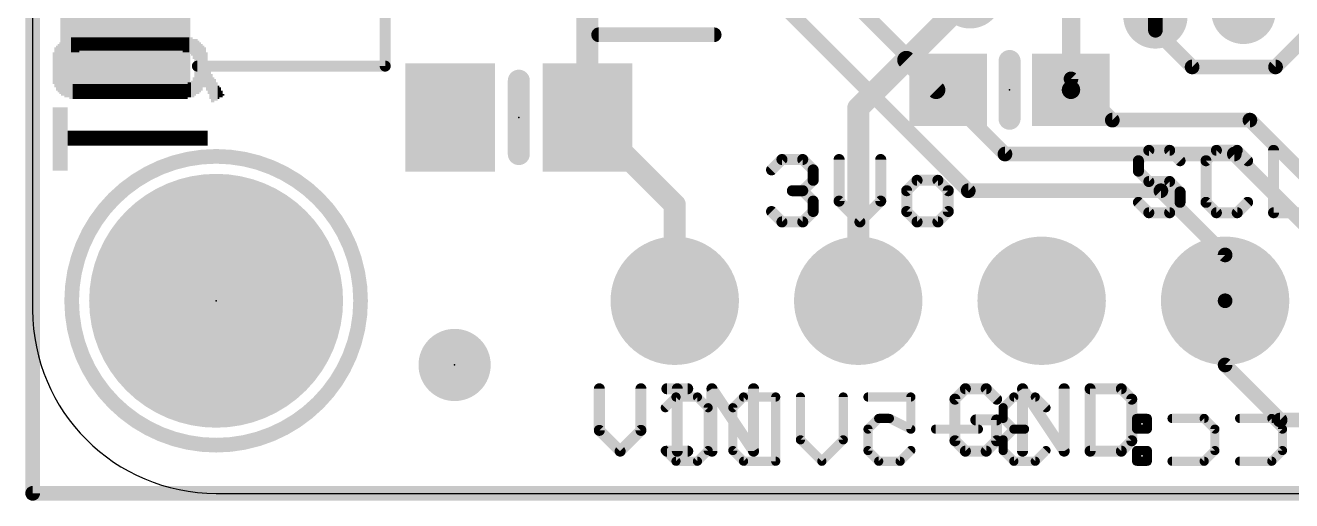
# Model space of a CAD drawing. Extents: x -0.1 to 33.1, y -0.2 to 19.1.
# Drawn here: x -0.1 to 17.43, y -0.23 to 6.35 of the extents above; entities that cross this region are included whole.
import ezdxf

# ---------------------------------------------------------------- set-up
doc = ezdxf.new("R2010")
doc.units = 0
for name, color, linetype in [('1', 12, 'CONTINUOUS'), ('16', 132, 'CONTINUOUS'), ('17', 110, 'CONTINUOUS'), ('18', 110, 'CONTINUOUS'), ('20', 53, 'CONTINUOUS'), ('21', 40, 'CONTINUOUS'), ('22', 6, 'CONTINUOUS'), ('23', 40, 'CONTINUOUS')]:
    doc.layers.add(name, color=color, linetype=linetype)

# ---------------------------------------------------------------- blocks, each defined once
blk = doc.blocks.new('RECT')
blk.add_solid([(-0.5, -0.5), (0.5, -0.5), (-0.5, 0.5), (0.5, 0.5)])
blk = doc.blocks.new('PIE')
at = {"const_width": 0.5}
blk.add_lwpolyline([(0, -0.25, 1), (0, 0.25, 1), (0, -0.25)], format="xyb", dxfattribs=at)
blk = doc.blocks.new('ROUNDP')
at = {"const_width": 0.5}
blk.add_lwpolyline([(0, -0.25, 1), (0, 0.25, 1), (0, -0.25)], format="xyb", dxfattribs=at)
blk = doc.blocks.new('ROUNDV')
at = {"const_width": 0.5}
blk.add_lwpolyline([(0, -0.25, 1), (0, 0.25, 1), (0, -0.25)], format="xyb", dxfattribs=at)

msp = doc.modelspace()

# ---------------------------------------------------------------- linework, layer by layer
at = {"layer": '1'}
for points, const_width in [([(1.281, 10.414), (1.281, 6.09)], 0.3048), ([(0, -0.127), (0, 8.509)], 0.2032), ([(12.9785, 6.7555), (12.0968, 5.8738)], 0.3048), ([(14.3765, 6.8835), (14.3765, 5.462)], 0.254), ([(7.681, 6.5789), (7.681, 5.08)], 0.3048), ([(12.0968, 5.8738), (11.43, 5.207)], 0.3048), ([(12.5095, 5.461), (12.0968, 5.8738)], 0.254), ([(12.6755, 5.461), (12.5095, 5.461)], 0.254), ([(14.3765, 5.462), (14.3755, 5.461)], 0.254), ([(11.43, 2.54), (11.43, 5.207)], 0.3048), ([(8.89, 3.871), (7.681, 5.08)], 0.3048), ([(8.89, 2.54), (8.89, 3.871)], 0.3048), ([(16.51, 2.54), (16.51, 1.651)], 0.2032), ([(16.51, 1.651), (17.272, 0.889)], 0.2032), ([(17.272, 0.889), (26.162, 0.889)], 0.2032), ([(33.02, -0.127), (0, -0.127)], 0.2032)]:
    msp.add_lwpolyline(points, dxfattribs=dict(at, const_width=const_width))
for points, const_width in [([(1.2048, 6.09, 1), (1.3572, 6.09)], 0.1524), ([(12.0429, 5.9276, 1), (12.1506, 5.8199)], 0.1524), ([(12.1506, 5.8199, 1), (12.0429, 5.9276)], 0.1524), ([(12.1417, 5.9187, 1), (12.0518, 5.8288)], 0.127), ([(12.5095, 5.5245, 1), (12.5095, 5.3975)], 0.127), ([(12.4646, 5.4161, 1), (12.5544, 5.5059)], 0.127), ([(12.6755, 5.3975, 1), (12.6755, 5.5245)], 0.127), ([(14.3306, 5.5059, 1), (14.4204, 5.4161)], 0.127), ([(14.313, 5.462, 1), (14.44, 5.462)], 0.127), ([(14.4214, 5.4171, 1), (14.3316, 5.5069)], 0.127), ([(11.5062, 5.207, 1), (11.3538, 5.207)], 0.1524), ([(11.3761, 5.2609, 1), (11.4839, 5.1531)], 0.1524), ([(7.7349, 5.1339, 1), (7.6271, 5.0261)], 0.1524), ([(7.6048, 5.08, 1), (7.7572, 5.08)], 0.1524), ([(8.9662, 3.871, 1), (8.8138, 3.871)], 0.1524), ([(8.8361, 3.8171, 1), (8.9439, 3.9249)], 0.1524), ([(16.5608, 2.54, 1), (16.4592, 2.54)], 0.1016), ([(8.8138, 2.54, 1), (8.9662, 2.54)], 0.1524), ([(11.3538, 2.54, 1), (11.5062, 2.54)], 0.1524), ([(16.5459, 1.6869, 1), (16.4741, 1.6151)], 0.1016), ([(16.4592, 1.651, 1), (16.5608, 1.651)], 0.1016), ([(17.272, 0.9398, 1), (17.272, 0.8382)], 0.1016), ([(17.2361, 0.8531, 1), (17.3079, 0.9249)], 0.1016), ([(0, -0.0762, 1), (0, -0.1778)], 0.1016), ([(-0.0508, -0.127, 1), (0.0508, -0.127)], 0.1016)]:
    msp.add_lwpolyline(points, format="xyb", dxfattribs=dict(at, const_width=const_width))
at = {"layer": '16', "const_width": 0.2032}
for points in [[(9.779, 8.255), (13.462, 4.572)], [(9.398, 7.62), (12.954, 4.064)], [(14.3765, 6.8835), (14.3765, 5.6135)], [(15.5449, 6.477), (15.5449, 6.2865)], [(15.5449, 6.2865), (16.0529, 5.7785)], [(17.2085, 5.7785), (17.653, 6.223)], [(16.0529, 5.7785), (17.2085, 5.7785)], [(14.948, 5.042), (14.3765, 5.6135)], [(16.853, 5.042), (14.948, 5.042)], [(17.958, 3.937), (16.853, 5.042)], [(13.462, 4.572), (16.637, 4.572)], [(16.637, 4.572), (18.669, 2.54)], [(12.954, 4.064), (15.621, 4.064)], [(15.621, 4.064), (16.51, 3.175)], [(16.51, 3.175), (16.51, 2.54)]]:
    msp.add_lwpolyline(points, dxfattribs=at)
at = {"layer": '16', "const_width": 0.1016}
for points in [[(15.5808, 6.3224, 1), (15.509, 6.2506)], [(15.4941, 6.2865, 1), (15.5957, 6.2865)], [(16.0529, 5.8293, 1), (16.0529, 5.7277)], [(16.017, 5.7426, 1), (16.0888, 5.8144)], [(17.1726, 5.8144, 1), (17.2444, 5.7426)], [(17.2085, 5.7277, 1), (17.2085, 5.8293)], [(14.4124, 5.6494, 1), (14.3406, 5.5776)], [(14.3257, 5.6135, 1), (14.4273, 5.6135)], [(14.948, 5.0928, 1), (14.948, 4.9912)], [(14.9121, 5.0061, 1), (14.9839, 5.0779)], [(16.8889, 5.0779, 1), (16.8171, 5.0061)], [(16.853, 4.9912, 1), (16.853, 5.0928)], [(13.462, 4.6228, 1), (13.462, 4.5212)], [(13.4261, 4.5361, 1), (13.4979, 4.6079)], [(16.6729, 4.6079, 1), (16.6011, 4.5361)], [(16.637, 4.5212, 1), (16.637, 4.6228)], [(12.954, 4.1148, 1), (12.954, 4.0132)], [(12.9181, 4.0281, 1), (12.9899, 4.0999)], [(15.6569, 4.0999, 1), (15.5851, 4.0281)], [(15.621, 4.0132, 1), (15.621, 4.1148)], [(16.5608, 3.175, 1), (16.4592, 3.175)], [(16.4741, 3.1391, 1), (16.5459, 3.2109)], [(16.4592, 2.54, 1), (16.5608, 2.54)]]:
    msp.add_lwpolyline(points, format="xyb", dxfattribs=at)
at = {"layer": '20'}
for p, q in [((0, 19.05), (0, 2.413)), ((2.54, -0.127), (30.48, -0.127))]:
    msp.add_line(p, q, dxfattribs=at)
msp.add_arc((2.54, 2.413), 2.54, 180, 270, dxfattribs=at)
at = {"layer": '21'}
for points, const_width in [([(4.881, 6.99), (4.881, 5.79)], 0.1524), ([(9.436, 6.224), (7.836, 6.224)], 0.2032), ([(13.5255, 5.061), (13.5255, 5.861)], 0.3048), ([(4.881, 5.79), (2.281, 5.79)], 0.1524), ([(6.731, 4.572), (6.731, 5.588)], 0.3048), ([(10.2299, 4.3525), (10.374, 4.4965)], 0.1524), ([(10.374, 4.4965), (10.6621, 4.4965)], 0.1524), ([(10.6621, 4.4965), (10.8061, 4.3525)], 0.1524), ([(11.1654, 4.4965), (11.1654, 3.9203)], 0.1524), ([(11.7417, 3.9203), (11.7417, 4.4965)], 0.1524), ([(15.454, 4.6235), (15.3099, 4.4795)], 0.1524), ([(15.7421, 4.6235), (15.454, 4.6235)], 0.1524), ([(15.8861, 4.4795), (15.7421, 4.6235)], 0.1524), ([(16.3895, 4.6235), (16.2454, 4.4795)], 0.1524), ([(16.6776, 4.6235), (16.3895, 4.6235)], 0.1524), ([(16.8217, 4.4795), (16.6776, 4.6235)], 0.1524), ([(17.181, 4.6235), (17.181, 3.7592)], 0.1524), ([(10.8061, 4.3525), (10.8061, 4.2084)], 0.1524), ([(15.3099, 4.4795), (15.3099, 4.3354)], 0.1524), ([(15.3099, 4.3354), (15.454, 4.1914)], 0.1524), ([(16.2454, 4.4795), (16.2454, 3.9033)], 0.1524), ([(10.8061, 4.2084), (10.6621, 4.0644)], 0.1524), ([(12.245, 4.2084), (12.101, 4.0644)], 0.1524), ([(12.5331, 4.2084), (12.245, 4.2084)], 0.1524), ([(12.6772, 4.0644), (12.5331, 4.2084)], 0.1524), ([(15.454, 4.1914), (15.7421, 4.1914)], 0.1524), ([(15.7421, 4.1914), (15.8861, 4.0473)], 0.1524), ([(10.6621, 4.0644), (10.518, 4.0644)], 0.1524), ([(10.6621, 4.0644), (10.8061, 3.9203)], 0.1524), ([(12.101, 4.0644), (12.101, 3.7763)], 0.1524), ([(12.6772, 3.7763), (12.6772, 4.0644)], 0.1524), ([(15.8861, 4.0473), (15.8861, 3.9033)], 0.1524), ([(10.8061, 3.9203), (10.8061, 3.7763)], 0.1524), ([(11.1654, 3.9203), (11.4536, 3.6322)], 0.1524), ([(11.4536, 3.6322), (11.7417, 3.9203)], 0.1524), ([(15.454, 3.7592), (15.3099, 3.9033)], 0.1524), ([(15.8861, 3.9033), (15.7421, 3.7592)], 0.1524), ([(16.2454, 3.9033), (16.3895, 3.7592)], 0.1524), ([(16.6776, 3.7592), (16.8217, 3.9033)], 0.1524), ([(10.374, 3.6322), (10.2299, 3.7763)], 0.1524), ([(10.6621, 3.6322), (10.374, 3.6322)], 0.1524), ([(10.8061, 3.7763), (10.6621, 3.6322)], 0.1524), ([(12.101, 3.7763), (12.245, 3.6322)], 0.1524), ([(12.245, 3.6322), (12.5331, 3.6322)], 0.1524), ([(12.5331, 3.6322), (12.6772, 3.7763)], 0.1524), ([(15.7421, 3.7592), (15.454, 3.7592)], 0.1524), ([(16.3895, 3.7592), (16.6776, 3.7592)], 0.1524), ([(17.181, 3.7592), (17.7572, 3.7592)], 0.1524), ([(7.8458, 1.3215), (7.8458, 0.7453)], 0.1524), ([(8.4221, 0.7453), (8.4221, 1.3215)], 0.1524), ([(8.7814, 1.3215), (9.0695, 1.3215)], 0.1524), ([(8.9254, 0.4572), (8.9254, 1.3215)], 0.1524), ([(9.405, 0.4572), (9.405, 1.3215)], 0.1524), ([(9.405, 1.3215), (9.9813, 0.4572)], 0.1524), ([(9.9813, 0.4572), (9.9813, 1.3215)], 0.1524), ([(12.914, 1.3215), (12.7699, 1.1775)], 0.1524), ([(12.7699, 1.1775), (12.7699, 0.6013)], 0.1524), ([(13.2021, 1.3215), (12.914, 1.3215)], 0.1524), ([(13.3461, 1.1775), (13.2021, 1.3215)], 0.1524), ([(13.7054, 0.4572), (13.7054, 1.3215)], 0.1524), ([(13.7054, 1.3215), (14.2817, 0.4572)], 0.1524), ([(14.2817, 0.4572), (14.2817, 1.3215)], 0.1524), ([(14.641, 1.3215), (14.641, 0.4572)], 0.1524), ([(15.0731, 1.3215), (14.641, 1.3215)], 0.1524), ([(15.2172, 1.1775), (15.0731, 1.3215)], 0.1524), ([(15.2172, 0.6013), (15.2172, 1.1775)], 0.1524), ([(13.3461, 0.8894), (13.058, 0.8894)], 0.1524), ([(13.3461, 0.6013), (13.3461, 0.8894)], 0.1524), ([(7.8458, 0.7453), (8.134, 0.4572)], 0.1524), ([(8.134, 0.4572), (8.4221, 0.7453)], 0.1524), ([(8.7814, 0.4572), (9.0695, 0.4572)], 0.1524), ([(12.7699, 0.6013), (12.914, 0.4572)], 0.1524), ([(12.914, 0.4572), (13.2021, 0.4572)], 0.1524), ([(13.2021, 0.4572), (13.3461, 0.6013)], 0.1524), ([(14.641, 0.4572), (15.0731, 0.4572)], 0.1524), ([(15.0731, 0.4572), (15.2172, 0.6013)], 0.1524)]:
    msp.add_lwpolyline(points, dxfattribs=dict(at, const_width=const_width))
for points, const_width in [([(7.836, 6.2748, 1), (7.836, 6.1732)], 0.1016), ([(9.436, 6.1732, 1), (9.436, 6.2748)], 0.1016), ([(13.6017, 5.861, 1), (13.4493, 5.861)], 0.1524), ([(2.281, 5.8281, 1), (2.281, 5.7519)], 0.0762), ([(4.8429, 5.79, 1), (4.9191, 5.79)], 0.0762), ([(4.881, 5.7519, 1), (4.881, 5.8281)], 0.0762), ([(6.8072, 5.588, 1), (6.6548, 5.588)], 0.1524), ([(13.4493, 5.061, 1), (13.6017, 5.061)], 0.1524), ([(2.54, 0.54, 1), (2.54, 4.54, 1), (2.54, 0.54)], 0.2032), ([(6.6548, 4.572, 1), (6.8072, 4.572)], 0.1524), ([(10.374, 4.5346, 1), (10.374, 4.4584)], 0.0762), ([(10.4009, 4.4696, 1), (10.347, 4.5235)], 0.0762), ([(10.689, 4.5235, 1), (10.6351, 4.4696)], 0.0762), ([(10.6621, 4.4584, 1), (10.6621, 4.5346)], 0.0762), ([(11.2035, 4.4965, 1), (11.1273, 4.4965)], 0.0762), ([(11.7798, 4.4965, 1), (11.7036, 4.4965)], 0.0762), ([(15.454, 4.6616, 1), (15.454, 4.5854)], 0.0762), ([(15.4809, 4.5966, 1), (15.427, 4.6505)], 0.0762), ([(15.769, 4.6505, 1), (15.7151, 4.5966)], 0.0762), ([(15.7421, 4.5854, 1), (15.7421, 4.6616)], 0.0762), ([(16.3895, 4.6616, 1), (16.3895, 4.5854)], 0.0762), ([(16.4164, 4.5966, 1), (16.3626, 4.6505)], 0.0762), ([(16.7046, 4.6505, 1), (16.6507, 4.5966)], 0.0762), ([(16.6776, 4.5854, 1), (16.6776, 4.6616)], 0.0762), ([(17.2191, 4.6235, 1), (17.1429, 4.6235)], 0.0762), ([(10.203, 4.3794, 1), (10.2569, 4.3255)], 0.0762), ([(10.8442, 4.3525, 1), (10.768, 4.3525)], 0.0762), ([(10.7792, 4.3255, 1), (10.8331, 4.3794)], 0.0762), ([(15.348, 4.4795, 1), (15.2718, 4.4795)], 0.0762), ([(15.283, 4.5064, 1), (15.3369, 4.4525)], 0.0762), ([(15.3369, 4.3624, 1), (15.283, 4.3085)], 0.0762), ([(15.8592, 4.4525, 1), (15.9131, 4.5064)], 0.0762), ([(16.2835, 4.4795, 1), (16.2073, 4.4795)], 0.0762), ([(16.2185, 4.5064, 1), (16.2724, 4.4525)], 0.0762), ([(16.7947, 4.4525, 1), (16.8486, 4.5064)], 0.0762), ([(10.768, 4.2084, 1), (10.8442, 4.2084)], 0.0762), ([(10.8331, 4.1815, 1), (10.7792, 4.2354)], 0.0762), ([(12.245, 4.2465, 1), (12.245, 4.1703)], 0.0762), ([(12.272, 4.1815, 1), (12.2181, 4.2354)], 0.0762), ([(12.5601, 4.2354, 1), (12.5062, 4.1815)], 0.0762), ([(12.5331, 4.1703, 1), (12.5331, 4.2465)], 0.0762), ([(15.2718, 4.3354, 1), (15.348, 4.3354)], 0.0762), ([(15.454, 4.2295, 1), (15.454, 4.1533)], 0.0762), ([(15.427, 4.1644, 1), (15.4809, 4.2183)], 0.0762), ([(15.769, 4.2183, 1), (15.7151, 4.1644)], 0.0762), ([(15.7421, 4.1533, 1), (15.7421, 4.2295)], 0.0762), ([(10.518, 4.1025, 1), (10.518, 4.0263)], 0.0762), ([(10.689, 4.0913, 1), (10.6351, 4.0374)], 0.0762), ([(10.6351, 4.0913, 1), (10.689, 4.0374)], 0.0762), ([(10.6621, 4.0263, 1), (10.6621, 4.1025)], 0.0762), ([(12.074, 4.0913, 1), (12.1279, 4.0374)], 0.0762), ([(12.1391, 4.0644, 1), (12.0629, 4.0644)], 0.0762), ([(12.7153, 4.0644, 1), (12.6391, 4.0644)], 0.0762), ([(12.6502, 4.0374, 1), (12.7041, 4.0913)], 0.0762), ([(15.9242, 4.0473, 1), (15.848, 4.0473)], 0.0762), ([(15.8592, 4.0204, 1), (15.9131, 4.0743)], 0.0762), ([(10.8442, 3.9203, 1), (10.768, 3.9203)], 0.0762), ([(10.7792, 3.8934, 1), (10.8331, 3.9473)], 0.0762), ([(11.1924, 3.9473, 1), (11.1385, 3.8934)], 0.0762), ([(11.1273, 3.9203, 1), (11.2035, 3.9203)], 0.0762), ([(11.7036, 3.9203, 1), (11.7798, 3.9203)], 0.0762), ([(11.7686, 3.8934, 1), (11.7147, 3.9473)], 0.0762), ([(15.3369, 3.9302, 1), (15.283, 3.8763)], 0.0762), ([(15.848, 3.9033, 1), (15.9242, 3.9033)], 0.0762), ([(15.9131, 3.8763, 1), (15.8592, 3.9302)], 0.0762), ([(16.2724, 3.9302, 1), (16.2185, 3.8763)], 0.0762), ([(16.2073, 3.9033, 1), (16.2835, 3.9033)], 0.0762), ([(16.8486, 3.8763, 1), (16.7947, 3.9302)], 0.0762), ([(10.2569, 3.8032, 1), (10.203, 3.7493)], 0.0762), ([(10.374, 3.6703, 1), (10.374, 3.5941)], 0.0762), ([(10.347, 3.6053, 1), (10.4009, 3.6591)], 0.0762), ([(10.6351, 3.6591, 1), (10.689, 3.6053)], 0.0762), ([(10.6621, 3.5941, 1), (10.6621, 3.6703)], 0.0762), ([(10.768, 3.7763, 1), (10.8442, 3.7763)], 0.0762), ([(10.8331, 3.7493, 1), (10.7792, 3.8032)], 0.0762), ([(11.4266, 3.6591, 1), (11.4805, 3.6053)], 0.0762), ([(11.4266, 3.6053, 1), (11.4805, 3.6591)], 0.0762), ([(12.1279, 3.8032, 1), (12.074, 3.7493)], 0.0762), ([(12.0629, 3.7763, 1), (12.1391, 3.7763)], 0.0762), ([(12.245, 3.6703, 1), (12.245, 3.5941)], 0.0762), ([(12.2181, 3.6053, 1), (12.272, 3.6591)], 0.0762), ([(12.5062, 3.6591, 1), (12.5601, 3.6053)], 0.0762), ([(12.5331, 3.5941, 1), (12.5331, 3.6703)], 0.0762), ([(12.6391, 3.7763, 1), (12.7153, 3.7763)], 0.0762), ([(12.7041, 3.7493, 1), (12.6502, 3.8032)], 0.0762), ([(15.454, 3.7973, 1), (15.454, 3.7211)], 0.0762), ([(15.427, 3.7323, 1), (15.4809, 3.7861)], 0.0762), ([(15.7151, 3.7861, 1), (15.769, 3.7323)], 0.0762), ([(15.7421, 3.7211, 1), (15.7421, 3.7973)], 0.0762), ([(16.3895, 3.7973, 1), (16.3895, 3.7211)], 0.0762), ([(16.3626, 3.7323, 1), (16.4164, 3.7861)], 0.0762), ([(16.6507, 3.7861, 1), (16.7046, 3.7323)], 0.0762), ([(16.6776, 3.7211, 1), (16.6776, 3.7973)], 0.0762), ([(17.181, 3.7973, 1), (17.181, 3.7211)], 0.0762), ([(17.1429, 3.7592, 1), (17.2191, 3.7592)], 0.0762), ([(7.8839, 1.3215, 1), (7.8077, 1.3215)], 0.0762), ([(8.4602, 1.3215, 1), (8.384, 1.3215)], 0.0762), ([(8.7814, 1.3596, 1), (8.7814, 1.2834)], 0.0762), ([(8.9635, 1.3215, 1), (8.8873, 1.3215)], 0.0762), ([(9.0695, 1.2834, 1), (9.0695, 1.3596)], 0.0762), ([(9.4367, 1.3427, 1), (9.3733, 1.3004)], 0.0762), ([(9.4431, 1.3215, 1), (9.3669, 1.3215)], 0.0762), ([(10.0194, 1.3215, 1), (9.9432, 1.3215)], 0.0762), ([(12.808, 1.1775, 1), (12.7318, 1.1775)], 0.0762), ([(12.743, 1.2044, 1), (12.7969, 1.1505)], 0.0762), ([(12.914, 1.3596, 1), (12.914, 1.2834)], 0.0762), ([(12.9409, 1.2946, 1), (12.887, 1.3485)], 0.0762), ([(13.229, 1.3485, 1), (13.1751, 1.2946)], 0.0762), ([(13.2021, 1.2834, 1), (13.2021, 1.3596)], 0.0762), ([(13.3192, 1.1505, 1), (13.3731, 1.2044)], 0.0762), ([(13.7371, 1.3427, 1), (13.6737, 1.3004)], 0.0762), ([(13.7435, 1.3215, 1), (13.6673, 1.3215)], 0.0762), ([(14.3198, 1.3215, 1), (14.2436, 1.3215)], 0.0762), ([(14.6791, 1.3215, 1), (14.6029, 1.3215)], 0.0762), ([(14.641, 1.3596, 1), (14.641, 1.2834)], 0.0762), ([(15.1001, 1.3485, 1), (15.0462, 1.2946)], 0.0762), ([(15.0731, 1.2834, 1), (15.0731, 1.3596)], 0.0762), ([(15.2553, 1.1775, 1), (15.1791, 1.1775)], 0.0762), ([(15.1902, 1.1505, 1), (15.2441, 1.2044)], 0.0762), ([(13.058, 0.9275, 1), (13.058, 0.8513)], 0.0762), ([(13.3842, 0.8894, 1), (13.308, 0.8894)], 0.0762), ([(13.3461, 0.8513, 1), (13.3461, 0.9275)], 0.0762), ([(7.8728, 0.7723, 1), (7.8189, 0.7184)], 0.0762), ([(7.8077, 0.7453, 1), (7.8839, 0.7453)], 0.0762), ([(8.384, 0.7453, 1), (8.4602, 0.7453)], 0.0762), ([(8.449, 0.7184, 1), (8.3951, 0.7723)], 0.0762), ([(8.7814, 0.4953, 1), (8.7814, 0.4191)], 0.0762), ([(9.0695, 0.4191, 1), (9.0695, 0.4953)], 0.0762), ([(12.7969, 0.6282, 1), (12.743, 0.5743)], 0.0762), ([(12.7318, 0.6013, 1), (12.808, 0.6013)], 0.0762), ([(12.914, 0.4953, 1), (12.914, 0.4191)], 0.0762), ([(13.2021, 0.4191, 1), (13.2021, 0.4953)], 0.0762), ([(13.308, 0.6013, 1), (13.3842, 0.6013)], 0.0762), ([(13.3731, 0.5743, 1), (13.3192, 0.6282)], 0.0762), ([(14.641, 0.4953, 1), (14.641, 0.4191)], 0.0762), ([(15.0731, 0.4191, 1), (15.0731, 0.4953)], 0.0762), ([(15.1791, 0.6013, 1), (15.2553, 0.6013)], 0.0762), ([(15.2441, 0.5743, 1), (15.1902, 0.6282)], 0.0762), ([(8.107, 0.4841, 1), (8.1609, 0.4303)], 0.0762), ([(8.107, 0.4303, 1), (8.1609, 0.4841)], 0.0762), ([(8.8873, 0.4572, 1), (8.9635, 0.4572)], 0.0762), ([(9.3669, 0.4572, 1), (9.4431, 0.4572)], 0.0762), ([(9.9432, 0.4572, 1), (10.0194, 0.4572)], 0.0762), ([(9.9496, 0.4361, 1), (10.013, 0.4783)], 0.0762), ([(12.887, 0.4303, 1), (12.9409, 0.4841)], 0.0762), ([(13.1751, 0.4841, 1), (13.229, 0.4303)], 0.0762), ([(13.6673, 0.4572, 1), (13.7435, 0.4572)], 0.0762), ([(14.2436, 0.4572, 1), (14.3198, 0.4572)], 0.0762), ([(14.25, 0.4361, 1), (14.3134, 0.4783)], 0.0762), ([(14.6029, 0.4572, 1), (14.6791, 0.4572)], 0.0762), ([(15.0462, 0.4841, 1), (15.1001, 0.4303)], 0.0762)]:
    msp.add_lwpolyline(points, format="xyb", dxfattribs=dict(at, const_width=const_width))
at = {"layer": '22', "const_width": 0.127}
for points in [[(8.759, 1.059), (8.9073, 1.2073)], [(8.9073, 1.2073), (9.2039, 1.2073)], [(9.2039, 1.2073), (9.3522, 1.059)], [(9.6945, 1.059), (9.8428, 1.2073)], [(9.8428, 1.2073), (10.2877, 1.2073)], [(10.2877, 1.2073), (10.2877, 0.3175)], [(10.63, 0.6141), (10.63, 1.2073)], [(11.2232, 1.2073), (11.2232, 0.6141)], [(11.5655, 1.2073), (12.1587, 1.2073)], [(12.1587, 1.2073), (12.1587, 0.7624)], [(13.5849, 1.2073), (13.4366, 1.059)], [(13.8815, 1.2073), (13.5849, 1.2073)], [(14.0297, 1.059), (13.8815, 1.2073)], [(9.3522, 1.059), (9.3522, 0.4658)], [(9.6945, 0.4658), (9.6945, 1.059)], [(13.4366, 1.059), (13.4366, 0.9107)], [(11.7138, 0.9107), (11.5655, 0.7624)], [(11.8621, 0.9107), (11.7138, 0.9107)], [(12.1587, 0.7624), (11.8621, 0.9107)], [(13.4366, 0.9107), (13.5849, 0.7624)], [(15.433, 0.9107), (15.2847, 0.9107)], [(15.2847, 0.9107), (15.2847, 0.7624)], [(15.433, 0.7624), (15.433, 0.9107)], [(15.7754, 0.9107), (16.2203, 0.9107)], [(16.2203, 0.9107), (16.3685, 0.7624)], [(16.7109, 0.9107), (17.1558, 0.9107)], [(17.1558, 0.9107), (17.3041, 0.7624)], [(11.5655, 0.7624), (11.5655, 0.4658)], [(13.0942, 0.7624), (12.5011, 0.7624)], [(13.5849, 0.7624), (13.4366, 0.6141)], [(13.5849, 0.7624), (13.7332, 0.7624)], [(15.2847, 0.7624), (15.433, 0.7624)], [(16.3685, 0.7624), (16.3685, 0.4658)], [(17.3041, 0.7624), (17.3041, 0.4658)], [(8.9073, 0.3175), (8.759, 0.4658)], [(9.3522, 0.4658), (9.2039, 0.3175)], [(9.8428, 0.3175), (9.6945, 0.4658)], [(10.9266, 0.3175), (10.63, 0.6141)], [(11.2232, 0.6141), (10.9266, 0.3175)], [(11.5655, 0.4658), (11.7138, 0.3175)], [(12.0104, 0.3175), (12.1587, 0.4658)], [(13.4366, 0.6141), (13.4366, 0.4658)], [(13.4366, 0.4658), (13.5849, 0.3175)], [(13.8815, 0.3175), (14.0297, 0.4658)], [(15.433, 0.4658), (15.2847, 0.4658)], [(15.2847, 0.4658), (15.2847, 0.3175)], [(15.433, 0.3175), (15.433, 0.4658)], [(16.3685, 0.4658), (16.2203, 0.3175)], [(17.3041, 0.4658), (17.1558, 0.3175)], [(9.2039, 0.3175), (8.9073, 0.3175)], [(10.2877, 0.3175), (9.8428, 0.3175)], [(11.7138, 0.3175), (12.0104, 0.3175)], [(13.5849, 0.3175), (13.8815, 0.3175)], [(15.2847, 0.3175), (15.433, 0.3175)], [(16.2203, 0.3175), (15.7754, 0.3175)], [(17.1558, 0.3175), (16.7109, 0.3175)]]:
    msp.add_lwpolyline(points, dxfattribs=at)
at = {"layer": '22', "const_width": 0.0635}
for points in [[(8.9073, 1.239, 1), (8.9073, 1.1755)], [(8.9297, 1.1848, 1), (8.8848, 1.2297)], [(9.2263, 1.2297, 1), (9.1814, 1.1848)], [(9.2039, 1.1755, 1), (9.2039, 1.239)], [(9.8428, 1.239, 1), (9.8428, 1.1755)], [(9.8652, 1.1848, 1), (9.8203, 1.2297)], [(10.3194, 1.2073, 1), (10.2559, 1.2073)], [(10.2877, 1.1755, 1), (10.2877, 1.239)], [(10.6618, 1.2073, 1), (10.5983, 1.2073)], [(11.2549, 1.2073, 1), (11.1914, 1.2073)], [(11.5655, 1.239, 1), (11.5655, 1.1755)], [(12.1905, 1.2073, 1), (12.127, 1.2073)], [(12.1587, 1.1755, 1), (12.1587, 1.239)], [(13.5849, 1.239, 1), (13.5849, 1.1755)], [(13.6073, 1.1848, 1), (13.5624, 1.2297)], [(13.9039, 1.2297, 1), (13.859, 1.1848)], [(13.8815, 1.1755, 1), (13.8815, 1.239)], [(8.7365, 1.0814, 1), (8.7814, 1.0365)], [(9.3839, 1.059, 1), (9.3204, 1.059)], [(9.3297, 1.0365, 1), (9.3746, 1.0814)], [(9.7263, 1.059, 1), (9.6628, 1.059)], [(9.6721, 1.0814, 1), (9.717, 1.0365)], [(13.4683, 1.059, 1), (13.4048, 1.059)], [(13.4141, 1.0814, 1), (13.459, 1.0365)], [(14.0073, 1.0365, 1), (14.0522, 1.0814)], [(11.7138, 0.9424, 1), (11.7138, 0.8789)], [(11.7363, 0.8882, 1), (11.6914, 0.9331)], [(11.8763, 0.9391, 1), (11.8479, 0.8823)], [(11.8621, 0.8789, 1), (11.8621, 0.9424)], [(13.459, 0.9331, 1), (13.4141, 0.8882)], [(13.4048, 0.9107, 1), (13.4683, 0.9107)], [(15.3165, 0.9107, 1), (15.253, 0.9107)], [(15.2847, 0.9424, 1), (15.2847, 0.8789)], [(15.4648, 0.9107, 1), (15.4013, 0.9107)], [(15.433, 0.8789, 1), (15.433, 0.9424)], [(15.7754, 0.9424, 1), (15.7754, 0.8789)], [(16.2427, 0.9331, 1), (16.1978, 0.8882)], [(16.2203, 0.8789, 1), (16.2203, 0.9424)], [(16.7109, 0.9424, 1), (16.7109, 0.8789)], [(17.1782, 0.9331, 1), (17.1333, 0.8882)], [(17.1558, 0.8789, 1), (17.1558, 0.9424)], [(11.5973, 0.7624, 1), (11.5338, 0.7624)], [(11.5431, 0.7848, 1), (11.588, 0.7399)], [(12.127, 0.7624, 1), (12.1905, 0.7624)], [(12.1445, 0.734, 1), (12.1729, 0.7908)], [(12.5011, 0.7941, 1), (12.5011, 0.7306)], [(13.0942, 0.7306, 1), (13.0942, 0.7941)], [(13.5849, 0.7941, 1), (13.5849, 0.7306)], [(13.6073, 0.7399, 1), (13.5624, 0.7848)], [(13.5624, 0.7399, 1), (13.6073, 0.7848)], [(13.7332, 0.7306, 1), (13.7332, 0.7941)], [(15.2847, 0.7941, 1), (15.2847, 0.7306)], [(15.253, 0.7624, 1), (15.3165, 0.7624)], [(15.4013, 0.7624, 1), (15.4648, 0.7624)], [(15.433, 0.7306, 1), (15.433, 0.7941)], [(16.4003, 0.7624, 1), (16.3368, 0.7624)], [(16.3461, 0.7399, 1), (16.391, 0.7848)], [(17.3358, 0.7624, 1), (17.2723, 0.7624)], [(17.2816, 0.7399, 1), (17.3265, 0.7848)], [(8.7814, 0.4882, 1), (8.7365, 0.4433)], [(9.3746, 0.4433, 1), (9.3297, 0.4882)], [(9.717, 0.4882, 1), (9.6721, 0.4433)], [(10.6525, 0.6365, 1), (10.6076, 0.5916)], [(10.5983, 0.6141, 1), (10.6618, 0.6141)], [(11.1914, 0.6141, 1), (11.2549, 0.6141)], [(11.2456, 0.5916, 1), (11.2007, 0.6365)], [(11.588, 0.4882, 1), (11.5431, 0.4433)], [(12.1812, 0.4433, 1), (12.1363, 0.4882)], [(13.4683, 0.6141, 1), (13.4048, 0.6141)], [(13.4141, 0.6365, 1), (13.459, 0.5916)], [(13.459, 0.4882, 1), (13.4141, 0.4433)], [(14.0522, 0.4433, 1), (14.0073, 0.4882)], [(15.3165, 0.4658, 1), (15.253, 0.4658)], [(15.2847, 0.4975, 1), (15.2847, 0.434)], [(15.4648, 0.4658, 1), (15.4013, 0.4658)], [(15.433, 0.434, 1), (15.433, 0.4975)], [(16.391, 0.4433, 1), (16.3461, 0.4882)], [(17.3265, 0.4433, 1), (17.2816, 0.4882)], [(8.9073, 0.3493, 1), (8.9073, 0.2858)], [(8.8848, 0.295, 1), (8.9297, 0.34)], [(9.1814, 0.34, 1), (9.2263, 0.295)], [(9.2039, 0.2858, 1), (9.2039, 0.3493)], [(9.3204, 0.4658, 1), (9.3839, 0.4658)], [(9.6628, 0.4658, 1), (9.7263, 0.4658)], [(9.8428, 0.3493, 1), (9.8428, 0.2858)], [(9.8203, 0.295, 1), (9.8652, 0.34)], [(10.2877, 0.2858, 1), (10.2877, 0.3493)], [(10.9042, 0.34, 1), (10.9491, 0.295)], [(10.9042, 0.295, 1), (10.9491, 0.34)], [(11.5338, 0.4658, 1), (11.5973, 0.4658)], [(11.7138, 0.3493, 1), (11.7138, 0.2858)], [(11.6914, 0.295, 1), (11.7363, 0.34)], [(11.988, 0.34, 1), (12.0329, 0.295)], [(12.0104, 0.2858, 1), (12.0104, 0.3493)], [(13.4048, 0.4658, 1), (13.4683, 0.4658)], [(13.5849, 0.3493, 1), (13.5849, 0.2858)], [(13.5624, 0.295, 1), (13.6073, 0.34)], [(13.859, 0.34, 1), (13.9039, 0.295)], [(13.8815, 0.2858, 1), (13.8815, 0.3493)], [(15.2847, 0.3493, 1), (15.2847, 0.2858)], [(15.433, 0.2858, 1), (15.433, 0.3493)], [(15.7754, 0.3493, 1), (15.7754, 0.2858)], [(16.1978, 0.34, 1), (16.2427, 0.295)], [(16.2203, 0.2858, 1), (16.2203, 0.3493)], [(16.3368, 0.4658, 1), (16.4003, 0.4658)], [(16.7109, 0.3493, 1), (16.7109, 0.2858)], [(17.1333, 0.34, 1), (17.1782, 0.295)], [(17.1558, 0.2858, 1), (17.1558, 0.3493)], [(17.2723, 0.4658, 1), (17.3358, 0.4658)], [(10.2559, 0.3175, 1), (10.3194, 0.3175)], [(15.253, 0.3175, 1), (15.3165, 0.3175)], [(15.4013, 0.3175, 1), (15.4648, 0.3175)]]:
    msp.add_lwpolyline(points, format="xyb", dxfattribs=at)
at = {"layer": '23'}
for p in [(13.5255, 5.461), (6.731, 5.08), (2.54, 2.54), (16.51, 2.54), (5.842, 1.651)]:
    msp.add_point(p, dxfattribs=at)

# ---------------------------------------------------------------- block references
at = {"layer": '1', "xscale": 1.8, "yscale": 1.2}
msp.add_blockref('RECT', (1.281, 6.09), dxfattribs=at)
at = {"layer": '1', "xscale": 1.24, "yscale": 1.5, "rotation": 180}
for p in [(5.781, 5.08), (7.681, 5.08)]:
    msp.add_blockref('RECT', p, dxfattribs=at)
at = {"layer": '1', "xscale": 1.075, "rotation": 180}
for p in [(12.6755, 5.461), (14.3755, 5.461)]:
    msp.add_blockref('RECT', p, dxfattribs=at)
at = {"layer": '1'}
msp.add_blockref('PIE', (5.842, 1.651), dxfattribs=at)
at = {"layer": '17', "xscale": 3.516, "yscale": 3.516}
msp.add_blockref('ROUNDP', (2.54, 2.54), dxfattribs=at)
msp.add_blockref('ROUNDP', (2.54, 2.54), dxfattribs=at)
at = {"layer": '17', "xscale": 1.778, "yscale": 1.778, "rotation": 90}
for p in [(8.89, 2.54), (8.89, 2.54), (11.43, 2.54), (11.43, 2.54), (13.97, 2.54), (13.97, 2.54), (16.51, 2.54), (16.51, 2.54)]:
    msp.add_blockref('ROUNDP', p, dxfattribs=at)
at = {"layer": '18', "xscale": 0.889, "yscale": 0.889}
for p in [(12.9785, 6.7555), (12.9785, 6.7555), (15.5449, 6.477), (15.5449, 6.477), (16.764, 6.5405), (16.764, 6.5405)]:
    msp.add_blockref('ROUNDV', p, dxfattribs=at)
at = {"layer": '22', "rotation": 270}
for p, xscale, yscale in [((0.404, 5.7607), 0.762, 0.0231), ((0.4271, 5.7607), 0.762, 0.0231), ((0.4502, 5.7607), 0.8077, 0.0231), ((0.4733, 6.0262), 0.2769, 0.0231), ((0.4964, 6.0604), 0.254, 0.0231), ((0.5196, 6.0719), 0.2311, 0.0231), ((0.5427, 6.0846), 0.2057, 0.0231), ((0.5658, 6.0846), 0.2057, 0.0231), ((0.5889, 6.0846), 0.2057, 0.0231), ((0.612, 6.0846), 0.2057, 0.0231), ((0.635, 6.0846), 0.2057, 0.0229), ((0.658, 6.096), 0.1829, 0.0231), ((0.6811, 6.096), 0.1829, 0.0231), ((0.7042, 6.096), 0.1829, 0.0231), ((0.7273, 6.096), 0.1829, 0.0231), ((0.7504, 6.096), 0.1829, 0.0231), ((0.7736, 6.096), 0.1829, 0.0231), ((0.7967, 6.096), 0.1829, 0.0231), ((0.8198, 6.096), 0.1829, 0.0231), ((0.8429, 6.096), 0.1829, 0.0231), ((0.866, 6.096), 0.1829, 0.0231), ((0.889, 6.096), 0.1829, 0.0229), ((0.912, 6.096), 0.1829, 0.0231), ((0.9351, 6.096), 0.1829, 0.0231), ((0.9582, 6.096), 0.1829, 0.0231), ((0.9813, 6.096), 0.1829, 0.0231), ((1.0044, 6.096), 0.1829, 0.0231), ((1.0276, 6.096), 0.1829, 0.0231), ((1.0507, 6.096), 0.1829, 0.0231), ((1.0738, 6.096), 0.1829, 0.0231), ((1.0969, 6.096), 0.1829, 0.0231), ((1.12, 6.096), 0.1829, 0.0231), ((1.143, 6.096), 0.1829, 0.0229), ((1.166, 6.096), 0.1829, 0.0231), ((1.1891, 6.096), 0.1829, 0.0231), ((1.2122, 6.096), 0.1829, 0.0231), ((1.2353, 6.096), 0.1829, 0.0231), ((1.2584, 6.096), 0.1829, 0.0231), ((1.2816, 6.096), 0.1829, 0.0231), ((1.3047, 6.096), 0.1829, 0.0231), ((1.3278, 6.096), 0.1829, 0.0231), ((1.3509, 6.096), 0.1829, 0.0231), ((1.374, 6.096), 0.1829, 0.0231), ((1.397, 6.096), 0.1829, 0.0229), ((1.42, 6.096), 0.1829, 0.0231), ((1.4431, 6.096), 0.1829, 0.0231), ((1.4662, 6.096), 0.1829, 0.0231), ((1.4893, 6.096), 0.1829, 0.0231), ((1.5124, 6.096), 0.1829, 0.0231), ((1.5356, 6.096), 0.1829, 0.0231), ((1.5587, 6.096), 0.1829, 0.0231), ((1.5818, 6.096), 0.1829, 0.0231), ((1.6049, 6.096), 0.1829, 0.0231), ((1.628, 6.096), 0.1829, 0.0231), ((1.651, 6.096), 0.1829, 0.0229), ((1.674, 6.096), 0.1829, 0.0231), ((1.6971, 6.096), 0.1829, 0.0231), ((1.7202, 6.096), 0.1829, 0.0231), ((1.7433, 6.096), 0.1829, 0.0231), ((1.7664, 6.096), 0.1829, 0.0231), ((1.7896, 6.096), 0.1829, 0.0231), ((1.8127, 6.096), 0.1829, 0.0231), ((1.8358, 6.096), 0.1829, 0.0231), ((1.8589, 6.096), 0.1829, 0.0231), ((1.882, 6.096), 0.1829, 0.0231), ((1.905, 6.096), 0.1829, 0.0229), ((1.928, 6.096), 0.1829, 0.0231), ((1.9511, 6.096), 0.1829, 0.0231), ((1.9742, 6.096), 0.1829, 0.0231), ((1.9973, 6.096), 0.1829, 0.0231), ((2.0204, 6.096), 0.1829, 0.0231), ((2.0436, 6.096), 0.1829, 0.0231), ((2.0667, 6.096), 0.1829, 0.0231), ((2.0898, 6.0846), 0.2057, 0.0231), ((2.1129, 6.0846), 0.2057, 0.0231), ((2.136, 6.0846), 0.2057, 0.0231), ((2.159, 6.0846), 0.2057, 0.0229), ((2.182, 6.0719), 0.2311, 0.0231), ((2.2051, 6.0604), 0.254, 0.0231), ((2.2282, 6.0262), 0.2769, 0.0231), ((2.2513, 5.7721), 0.7849, 0.0231), ((2.2744, 5.7836), 0.762, 0.0231), ((2.2976, 5.7721), 0.7391, 0.0231), ((0.2887, 5.762), 0.4394, 0.0231), ((0.3118, 5.7734), 0.5537, 0.0231), ((0.3349, 5.7607), 0.6248, 0.0231), ((0.358, 5.7607), 0.6706, 0.0231), ((0.381, 5.7607), 0.7163, 0.0229), ((2.3207, 5.7721), 0.6934, 0.0231), ((2.3438, 5.7721), 0.6477, 0.0231), ((2.3669, 5.7849), 0.5766, 0.0231), ((2.39, 5.7734), 0.5537, 0.0231), ((2.413, 5.715), 0.5334, 0.0229), ((2.436, 5.6337), 0.4623, 0.0231), ((0.4733, 5.4953), 0.2769, 0.0231), ((2.2282, 5.4953), 0.2769, 0.0231), ((2.4591, 5.5309), 0.3937, 0.0231), ((2.4822, 5.4839), 0.3912, 0.0231), ((2.5053, 5.461), 0.3454, 0.0231), ((2.5284, 5.461), 0.2997, 0.0231), ((0.4964, 5.4724), 0.2311, 0.0231), ((0.5196, 5.4496), 0.2311, 0.0231), ((0.5427, 5.4496), 0.2311, 0.0231), ((0.5658, 5.4381), 0.2083, 0.0231), ((0.5889, 5.4381), 0.2083, 0.0231), ((0.612, 5.4381), 0.2083, 0.0231), ((0.635, 5.4381), 0.2083, 0.0229), ((0.658, 5.4381), 0.2083, 0.0231), ((0.6811, 5.4381), 0.2083, 0.0231), ((0.7042, 5.4381), 0.2083, 0.0231), ((0.7273, 5.4381), 0.2083, 0.0231), ((0.7504, 5.4381), 0.2083, 0.0231), ((0.7736, 5.4381), 0.2083, 0.0231), ((0.7967, 5.4381), 0.2083, 0.0231), ((0.8198, 5.4381), 0.2083, 0.0231), ((0.8429, 5.4381), 0.2083, 0.0231), ((0.866, 5.4381), 0.2083, 0.0231), ((0.889, 5.4381), 0.2083, 0.0229), ((0.912, 5.4381), 0.2083, 0.0231), ((0.9351, 5.4381), 0.2083, 0.0231), ((0.9582, 5.4381), 0.2083, 0.0231), ((0.9813, 5.4381), 0.2083, 0.0231), ((1.0044, 5.4381), 0.2083, 0.0231), ((1.0276, 5.4381), 0.2083, 0.0231), ((1.0507, 5.4381), 0.2083, 0.0231), ((1.0738, 5.4381), 0.2083, 0.0231), ((1.0969, 5.4381), 0.2083, 0.0231), ((1.12, 5.4381), 0.2083, 0.0231), ((1.143, 5.4381), 0.2083, 0.0229), ((1.166, 5.4381), 0.2083, 0.0231), ((1.1891, 5.4381), 0.2083, 0.0231), ((1.2122, 5.4381), 0.2083, 0.0231), ((1.2353, 5.4381), 0.2083, 0.0231), ((1.2584, 5.4381), 0.2083, 0.0231), ((1.2816, 5.4381), 0.2083, 0.0231), ((1.3047, 5.4381), 0.2083, 0.0231), ((1.3278, 5.4381), 0.2083, 0.0231), ((1.3509, 5.4381), 0.2083, 0.0231), ((1.374, 5.4381), 0.2083, 0.0231), ((1.397, 5.4381), 0.2083, 0.0229), ((1.42, 5.4381), 0.2083, 0.0231), ((1.4431, 5.4381), 0.2083, 0.0231), ((1.4662, 5.4381), 0.2083, 0.0231), ((1.4893, 5.4381), 0.2083, 0.0231), ((1.5124, 5.4381), 0.2083, 0.0231), ((1.5356, 5.4381), 0.2083, 0.0231), ((1.5587, 5.4381), 0.2083, 0.0231), ((1.5818, 5.4381), 0.2083, 0.0231), ((1.6049, 5.4381), 0.2083, 0.0231), ((1.628, 5.4381), 0.2083, 0.0231), ((1.651, 5.4381), 0.2083, 0.0229), ((1.674, 5.4381), 0.2083, 0.0231), ((1.6971, 5.4381), 0.2083, 0.0231), ((1.7202, 5.4381), 0.2083, 0.0231), ((1.7433, 5.4381), 0.2083, 0.0231), ((1.7664, 5.4381), 0.2083, 0.0231), ((1.7896, 5.4381), 0.2083, 0.0231), ((1.8127, 5.4381), 0.2083, 0.0231), ((1.8358, 5.4381), 0.2083, 0.0231), ((1.8589, 5.4381), 0.2083, 0.0231), ((1.882, 5.4381), 0.2083, 0.0231), ((1.905, 5.4381), 0.2083, 0.0229), ((1.928, 5.4381), 0.2083, 0.0231), ((1.9511, 5.4381), 0.2083, 0.0231), ((1.9742, 5.4381), 0.2083, 0.0231), ((1.9973, 5.4381), 0.2083, 0.0231), ((2.0204, 5.4381), 0.2083, 0.0231), ((2.0436, 5.4381), 0.2083, 0.0231), ((2.0667, 5.4381), 0.2083, 0.0231), ((2.0898, 5.4381), 0.2083, 0.0231), ((2.1129, 5.4381), 0.2083, 0.0231), ((2.136, 5.4381), 0.2083, 0.0231), ((2.159, 5.461), 0.2083, 0.0229), ((2.182, 5.461), 0.2083, 0.0231), ((2.2051, 5.4724), 0.2311, 0.0231), ((2.5516, 5.4381), 0.254, 0.0231), ((2.5747, 5.4267), 0.1854, 0.0231), ((2.5978, 5.4267), 0.1397, 0.0231), ((2.6209, 5.4026), 0.0914, 0.0231), ((2.644, 5.3912), 0.0229, 0.0231), ((0.2887, 4.7803), 0.8788, 0.0231), ((0.3118, 4.7803), 0.8788, 0.0231), ((0.3349, 4.7803), 0.8788, 0.0231), ((0.358, 4.7803), 0.8788, 0.0231), ((0.381, 4.7803), 0.8788, 0.0229), ((0.404, 4.7803), 0.8788, 0.0231), ((0.4271, 4.7803), 0.8788, 0.0231), ((0.4502, 4.7803), 0.8788, 0.0231), ((0.4733, 4.7803), 0.8788, 0.0231), ((0.4964, 4.7904), 0.2083, 0.0231), ((0.5196, 4.7904), 0.2083, 0.0231), ((0.5427, 4.7904), 0.2083, 0.0231), ((0.5658, 4.7904), 0.2083, 0.0231), ((0.5889, 4.7904), 0.2083, 0.0231), ((0.612, 4.7904), 0.2083, 0.0231), ((0.635, 4.7904), 0.2083, 0.0229), ((0.658, 4.7904), 0.2083, 0.0231), ((0.6811, 4.7904), 0.2083, 0.0231), ((0.7042, 4.7904), 0.2083, 0.0231), ((0.7273, 4.7904), 0.2083, 0.0231), ((0.7504, 4.7904), 0.2083, 0.0231), ((0.7736, 4.7904), 0.2083, 0.0231), ((0.7967, 4.7904), 0.2083, 0.0231), ((0.8198, 4.7904), 0.2083, 0.0231), ((0.8429, 4.7904), 0.2083, 0.0231), ((0.866, 4.7904), 0.2083, 0.0231), ((0.889, 4.7904), 0.2083, 0.0229), ((0.912, 4.7904), 0.2083, 0.0231), ((0.9351, 4.7904), 0.2083, 0.0231), ((0.9582, 4.7904), 0.2083, 0.0231), ((0.9813, 4.7904), 0.2083, 0.0231), ((1.0044, 4.7904), 0.2083, 0.0231), ((1.0276, 4.7904), 0.2083, 0.0231), ((1.0507, 4.7904), 0.2083, 0.0231), ((1.0738, 4.7904), 0.2083, 0.0231), ((1.0969, 4.7904), 0.2083, 0.0231), ((1.12, 4.7904), 0.2083, 0.0231), ((1.143, 4.7904), 0.2083, 0.0229), ((1.166, 4.7904), 0.2083, 0.0231), ((1.1891, 4.7904), 0.2083, 0.0231), ((1.2122, 4.7904), 0.2083, 0.0231), ((1.2353, 4.7904), 0.2083, 0.0231), ((1.2584, 4.7904), 0.2083, 0.0231), ((1.2816, 4.7904), 0.2083, 0.0231), ((1.3047, 4.7904), 0.2083, 0.0231), ((1.3278, 4.7904), 0.2083, 0.0231), ((1.3509, 4.7904), 0.2083, 0.0231), ((1.374, 4.7904), 0.2083, 0.0231), ((1.397, 4.7904), 0.2083, 0.0229), ((1.42, 4.7904), 0.2083, 0.0231), ((1.4431, 4.7904), 0.2083, 0.0231), ((1.4662, 4.7904), 0.2083, 0.0231), ((1.4893, 4.7904), 0.2083, 0.0231), ((1.5124, 4.7904), 0.2083, 0.0231), ((1.5356, 4.7904), 0.2083, 0.0231), ((1.5587, 4.7904), 0.2083, 0.0231), ((1.5818, 4.7904), 0.2083, 0.0231), ((1.6049, 4.7904), 0.2083, 0.0231), ((1.628, 4.7904), 0.2083, 0.0231), ((1.651, 4.7904), 0.2083, 0.0229), ((1.674, 4.7904), 0.2083, 0.0231), ((1.6971, 4.7904), 0.2083, 0.0231), ((1.7202, 4.7904), 0.2083, 0.0231), ((1.7433, 4.7904), 0.2083, 0.0231), ((1.7664, 4.7904), 0.2083, 0.0231), ((1.7896, 4.7904), 0.2083, 0.0231), ((1.8127, 4.7904), 0.2083, 0.0231), ((1.8358, 4.7904), 0.2083, 0.0231), ((1.8589, 4.7904), 0.2083, 0.0231), ((1.882, 4.7904), 0.2083, 0.0231), ((1.905, 4.7904), 0.2083, 0.0229), ((1.928, 4.7904), 0.2083, 0.0231), ((1.9511, 4.7904), 0.2083, 0.0231), ((1.9742, 4.7904), 0.2083, 0.0231), ((1.9973, 4.7904), 0.2083, 0.0231), ((2.0204, 4.7904), 0.2083, 0.0231), ((2.0436, 4.7904), 0.2083, 0.0231), ((2.0667, 4.7904), 0.2083, 0.0231), ((2.0898, 4.7904), 0.2083, 0.0231), ((2.1129, 4.7904), 0.2083, 0.0231), ((2.136, 4.7904), 0.2083, 0.0231), ((2.159, 4.7904), 0.2083, 0.0229), ((2.182, 4.7904), 0.2083, 0.0231), ((2.2051, 4.7904), 0.2083, 0.0231), ((2.2282, 4.7904), 0.2083, 0.0231), ((2.2513, 4.7904), 0.2083, 0.0231), ((2.2744, 4.7904), 0.2083, 0.0231), ((2.2976, 4.7904), 0.2083, 0.0231), ((2.3207, 4.7904), 0.2083, 0.0231), ((2.3438, 4.7904), 0.2083, 0.0231), ((2.3669, 4.7904), 0.2083, 0.0231), ((2.39, 4.7904), 0.2083, 0.0231), ((2.413, 4.7904), 0.2083, 0.0229)]:
    msp.add_blockref('RECT', p, dxfattribs=dict(at, xscale=xscale, yscale=yscale))

doc.saveas('drawing.dxf')
